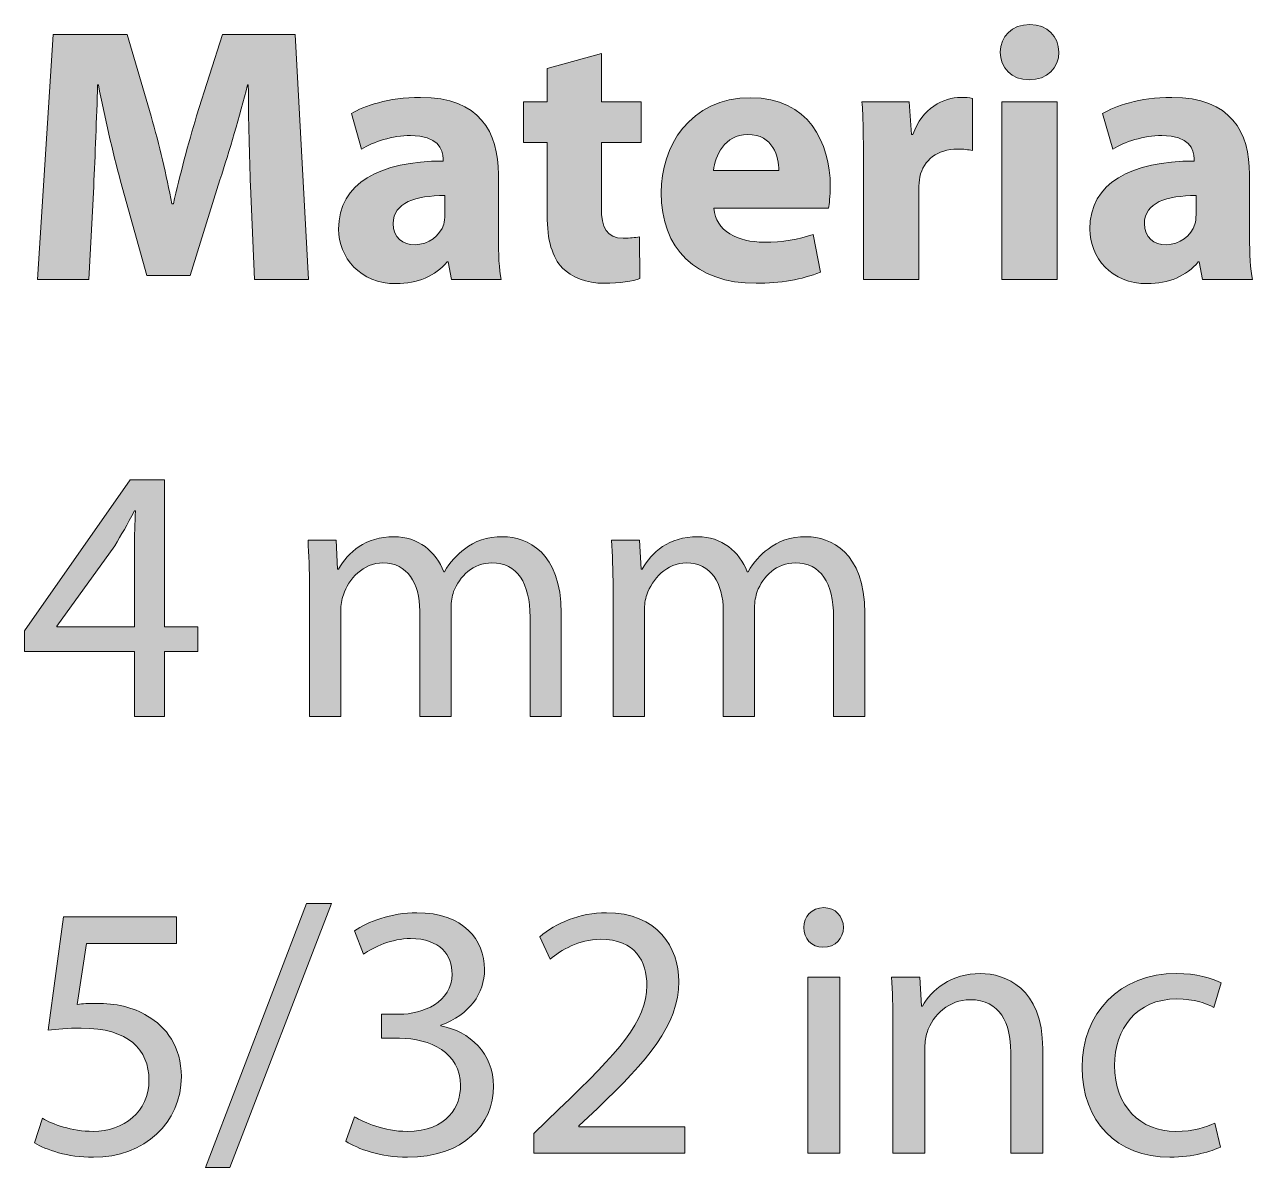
# Model space of a CAD drawing. Header units: inches. Extents: x 110 to 396, y -365 to 80.
# Drawn here: x 315.3 to 338.92, y -43.41 to -21.44 of the extents above; entities that cross this region are included whole.
import ezdxf

# ---------------------------------------------------------------- set-up
doc = ezdxf.new("R2010")
doc.units = ezdxf.units.IN
doc.header["$MEASUREMENT"] = 0
doc.layers.add('description', color=7, linetype='Continuous')

# ---------------------------------------------------------------- blocks, each defined once
blk = doc.blocks.new('block 16')
at = {"layer": 'description'}
h = blk.add_hatch(color=252, dxfattribs=at)
h.dxf.hatch_style = 2
edge = h.paths.add_edge_path()
edge.add_spline(control_points=[(335.194, -21.968), (335.194, -22.262), (334.977, -22.5), (334.62, -22.5), (334.284, -22.5), (334.067, -22.262), (334.067, -21.968), (334.067, -21.667), (334.291, -21.436), (334.634, -21.436), (334.977, -21.436), (335.187, -21.667), (335.194, -21.968)], knot_values=[0, 0, 0, 0, 1, 1, 1, 2, 2, 2, 3, 3, 3, 4, 4, 4, 4], degree=3, periodic=1)
h.paths.add_polyline_path([(334.095, -26.342), (334.095, -22.92), (335.159, -22.92), (335.159, -26.342)])
h = blk.add_hatch(color=252, dxfattribs=at)
h.dxf.hatch_style = 2
edge = h.paths.add_edge_path()
edge.add_spline(control_points=[(319.646, -24.537), (319.625, -23.97), (319.604, -23.284), (319.604, -22.598), (319.604, -22.598), (319.59, -22.598), (319.59, -22.598), (319.436, -23.2), (319.24, -23.872), (319.058, -24.425), (319.058, -24.425), (318.484, -26.265), (318.484, -26.265), (318.484, -26.265), (317.651, -26.265), (317.651, -26.265), (317.651, -26.265), (317.147, -24.446), (317.147, -24.446), (316.994, -23.886), (316.839, -23.214), (316.721, -22.598), (316.721, -22.598), (316.706, -22.598), (316.706, -22.598), (316.686, -23.235), (316.658, -23.963), (316.63, -24.55), (316.63, -24.55), (316.539, -26.342), (316.539, -26.342), (316.539, -26.342), (315.552, -26.342), (315.552, -26.342), (315.552, -26.342), (315.853, -21.625), (315.853, -21.625), (315.853, -21.625), (317.274, -21.625), (317.274, -21.625), (317.274, -21.625), (317.735, -23.2), (317.735, -23.2), (317.89, -23.746), (318.029, -24.334), (318.134, -24.886), (318.134, -24.886), (318.162, -24.886), (318.162, -24.886), (318.288, -24.34), (318.449, -23.718), (318.61, -23.193), (318.61, -23.193), (319.107, -21.625), (319.107, -21.625), (319.107, -21.625), (320.506, -21.625), (320.506, -21.625), (320.506, -21.625), (320.759, -26.342), (320.759, -26.342), (320.759, -26.342), (319.723, -26.342), (319.723, -26.342), (319.723, -26.342), (319.646, -24.537), (319.646, -24.537)], knot_values=[0, 0, 0, 0, 1, 1, 1, 2, 2, 2, 3, 3, 3, 4, 4, 4, 5, 5, 5, 6, 6, 6, 7, 7, 7, 8, 8, 8, 9, 9, 9, 10, 10, 10, 11, 11, 11, 12, 12, 12, 13, 13, 13, 14, 14, 14, 15, 15, 15, 16, 16, 16, 17, 17, 17, 18, 18, 18, 19, 19, 19, 20, 20, 20, 21, 21, 21, 22, 22, 22, 22], degree=3, periodic=1)
h = blk.add_hatch(color=252, dxfattribs=at)
h.dxf.hatch_style = 2
edge = h.paths.add_edge_path()
edge.add_spline(control_points=[(326.395, -21.996), (326.395, -21.996), (326.395, -22.92), (326.395, -22.92), (326.395, -22.92), (327.158, -22.92), (327.158, -22.92), (327.158, -22.92), (327.158, -23.704), (327.158, -23.704), (327.158, -23.704), (326.395, -23.704), (326.395, -23.704), (326.395, -23.704), (326.395, -24.942), (326.395, -24.942), (326.395, -25.355), (326.499, -25.544), (326.814, -25.544), (326.961, -25.544), (327.031, -25.537), (327.129, -25.516), (327.129, -25.516), (327.136, -26.321), (327.136, -26.321), (327.004, -26.37), (326.745, -26.412), (326.451, -26.412), (326.108, -26.412), (325.821, -26.293), (325.646, -26.118), (325.45, -25.915), (325.352, -25.586), (325.352, -25.103), (325.352, -25.103), (325.352, -23.704), (325.352, -23.704), (325.352, -23.704), (324.897, -23.704), (324.897, -23.704), (324.897, -23.704), (324.897, -22.92), (324.897, -22.92), (324.897, -22.92), (325.352, -22.92), (325.352, -22.92), (325.352, -22.92), (325.352, -22.283), (325.352, -22.283), (325.352, -22.283), (326.395, -21.996), (326.395, -21.996)], knot_values=[0, 0, 0, 0, 1, 1, 1, 2, 2, 2, 3, 3, 3, 4, 4, 4, 5, 5, 5, 6, 6, 6, 7, 7, 7, 8, 8, 8, 9, 9, 9, 10, 10, 10, 11, 11, 11, 12, 12, 12, 13, 13, 13, 14, 14, 14, 15, 15, 15, 16, 16, 16, 17, 17, 17, 17], degree=3, periodic=1)
h = blk.add_hatch(color=252, dxfattribs=at)
h.dxf.hatch_style = 2
edge = h.paths.add_edge_path()
edge.add_spline(control_points=[(324.413, -25.516), (324.413, -25.838), (324.427, -26.153), (324.469, -26.342), (324.469, -26.342), (323.511, -26.342), (323.511, -26.342), (323.511, -26.342), (323.447, -25.999), (323.447, -25.999), (323.447, -25.999), (323.426, -25.999), (323.426, -25.999), (323.203, -26.272), (322.853, -26.419), (322.447, -26.419), (321.754, -26.419), (321.341, -25.915), (321.341, -25.369), (321.341, -24.481), (322.139, -24.061), (323.349, -24.061), (323.349, -24.061), (323.349, -24.019), (323.349, -24.019), (323.349, -23.83), (323.251, -23.571), (322.726, -23.571), (322.377, -23.571), (322.006, -23.69), (321.782, -23.83), (321.782, -23.83), (321.586, -23.144), (321.586, -23.144), (321.824, -23.011), (322.293, -22.836), (322.916, -22.836), (324.056, -22.836), (324.413, -23.508), (324.413, -24.319), (324.413, -24.319), (324.413, -25.516), (324.413, -25.516)], knot_values=[0, 0, 0, 0, 1, 1, 1, 2, 2, 2, 3, 3, 3, 4, 4, 4, 5, 5, 5, 6, 6, 6, 7, 7, 7, 8, 8, 8, 9, 9, 9, 10, 10, 10, 11, 11, 11, 12, 12, 12, 13, 13, 13, 14, 14, 14, 14], degree=3, periodic=1)
edge = h.paths.add_edge_path()
edge.add_spline(control_points=[(323.384, -24.725), (322.825, -24.725), (322.391, -24.858), (322.391, -25.264), (322.391, -25.537), (322.573, -25.67), (322.81, -25.67), (323.07, -25.67), (323.293, -25.495), (323.363, -25.278), (323.378, -25.222), (323.384, -25.159), (323.384, -25.096), (323.384, -25.096), (323.384, -24.725), (323.384, -24.725)], knot_values=[0, 0, 0, 0, 1, 1, 1, 2, 2, 2, 3, 3, 3, 4, 4, 4, 5, 5, 5, 5], degree=3, periodic=1)
h = blk.add_hatch(color=252, dxfattribs=at)
h.dxf.hatch_style = 2
edge = h.paths.add_edge_path()
edge.add_spline(control_points=[(328.558, -24.97), (328.586, -25.411), (329.027, -25.621), (329.524, -25.621), (329.887, -25.621), (330.181, -25.572), (330.468, -25.474), (330.468, -25.474), (330.608, -26.195), (330.608, -26.195), (330.258, -26.342), (329.832, -26.412), (329.37, -26.412), (328.208, -26.412), (327.543, -25.74), (327.543, -24.669), (327.543, -23.802), (328.082, -22.843), (329.271, -22.843), (330.377, -22.843), (330.797, -23.704), (330.797, -24.55), (330.797, -24.732), (330.776, -24.893), (330.762, -24.97), (330.762, -24.97), (328.558, -24.97), (328.558, -24.97)], knot_values=[0, 0, 0, 0, 1, 1, 1, 2, 2, 2, 3, 3, 3, 4, 4, 4, 5, 5, 5, 6, 6, 6, 7, 7, 7, 8, 8, 8, 9, 9, 9, 9], degree=3, periodic=1)
edge = h.paths.add_edge_path()
edge.add_spline(control_points=[(329.81, -24.242), (329.81, -23.984), (329.699, -23.55), (329.209, -23.55), (328.761, -23.55), (328.579, -23.963), (328.551, -24.242), (328.551, -24.242), (329.81, -24.242), (329.81, -24.242)], knot_values=[0, 0, 0, 0, 1, 1, 1, 2, 2, 2, 3, 3, 3, 3], degree=3, periodic=1)
h = blk.add_hatch(color=252, dxfattribs=at)
h.dxf.hatch_style = 2
edge = h.paths.add_edge_path()
edge.add_spline(control_points=[(331.435, -24.047), (331.435, -23.543), (331.428, -23.214), (331.407, -22.92), (331.407, -22.92), (332.317, -22.92), (332.317, -22.92), (332.317, -22.92), (332.359, -23.55), (332.359, -23.55), (332.359, -23.55), (332.387, -23.55), (332.387, -23.55), (332.562, -23.046), (332.975, -22.836), (333.31, -22.836), (333.408, -22.836), (333.458, -22.843), (333.534, -22.857), (333.534, -22.857), (333.534, -23.858), (333.534, -23.858), (333.45, -23.844), (333.367, -23.83), (333.248, -23.83), (332.856, -23.83), (332.59, -24.04), (332.52, -24.369), (332.506, -24.438), (332.499, -24.523), (332.499, -24.606), (332.499, -24.606), (332.499, -26.342), (332.499, -26.342), (332.499, -26.342), (331.435, -26.342), (331.435, -26.342), (331.435, -26.342), (331.435, -24.047), (331.435, -24.047)], knot_values=[0, 0, 0, 0, 1, 1, 1, 2, 2, 2, 3, 3, 3, 4, 4, 4, 5, 5, 5, 6, 6, 6, 7, 7, 7, 8, 8, 8, 9, 9, 9, 10, 10, 10, 11, 11, 11, 12, 12, 12, 13, 13, 13, 13], degree=3, periodic=1)
h = blk.add_hatch(color=252, dxfattribs=at)
h.dxf.hatch_style = 2
edge = h.paths.add_edge_path()
edge.add_spline(control_points=[(338.861, -25.516), (338.861, -25.838), (338.875, -26.153), (338.917, -26.342), (338.917, -26.342), (337.959, -26.342), (337.959, -26.342), (337.959, -26.342), (337.895, -25.999), (337.895, -25.999), (337.895, -25.999), (337.875, -25.999), (337.875, -25.999), (337.651, -26.272), (337.301, -26.419), (336.895, -26.419), (336.202, -26.419), (335.789, -25.915), (335.789, -25.369), (335.789, -24.481), (336.587, -24.061), (337.797, -24.061), (337.797, -24.061), (337.797, -24.019), (337.797, -24.019), (337.797, -23.83), (337.7, -23.571), (337.174, -23.571), (336.825, -23.571), (336.454, -23.69), (336.23, -23.83), (336.23, -23.83), (336.034, -23.144), (336.034, -23.144), (336.272, -23.011), (336.741, -22.836), (337.364, -22.836), (338.504, -22.836), (338.861, -23.508), (338.861, -24.319), (338.861, -24.319), (338.861, -25.516), (338.861, -25.516)], knot_values=[0, 0, 0, 0, 1, 1, 1, 2, 2, 2, 3, 3, 3, 4, 4, 4, 5, 5, 5, 6, 6, 6, 7, 7, 7, 8, 8, 8, 9, 9, 9, 10, 10, 10, 11, 11, 11, 12, 12, 12, 13, 13, 13, 14, 14, 14, 14], degree=3, periodic=1)
edge = h.paths.add_edge_path()
edge.add_spline(control_points=[(337.832, -24.725), (337.273, -24.725), (336.839, -24.858), (336.839, -25.264), (336.839, -25.537), (337.021, -25.67), (337.259, -25.67), (337.518, -25.67), (337.742, -25.495), (337.811, -25.278), (337.826, -25.222), (337.832, -25.159), (337.832, -25.096), (337.832, -25.096), (337.832, -24.725), (337.832, -24.725)], knot_values=[0, 0, 0, 0, 1, 1, 1, 2, 2, 2, 3, 3, 3, 4, 4, 4, 5, 5, 5, 5], degree=3, periodic=1)
h = blk.add_hatch(color=252, dxfattribs=at)
h.dxf.hatch_style = 2
h.paths.add_polyline_path([(317.413, -34.742), (317.413, -33.496), (315.3, -33.496), (315.3, -33.097), (317.329, -30.193), (317.994, -30.193), (317.994, -33.02), (318.631, -33.02), (318.631, -33.496), (317.994, -33.496), (317.994, -34.742)])
edge = h.paths.add_edge_path()
edge.add_spline(control_points=[(317.413, -33.02), (317.413, -33.02), (317.413, -31.502), (317.413, -31.502), (317.413, -31.264), (317.42, -31.026), (317.434, -30.788), (317.434, -30.788), (317.413, -30.788), (317.413, -30.788), (317.274, -31.054), (317.162, -31.25), (317.035, -31.46), (317.035, -31.46), (315.923, -33.006), (315.923, -33.006), (315.923, -33.006), (315.923, -33.02), (315.923, -33.02), (315.923, -33.02), (317.413, -33.02), (317.413, -33.02)], knot_values=[0, 0, 0, 0, 1, 1, 1, 2, 2, 2, 3, 3, 3, 4, 4, 4, 5, 5, 5, 6, 6, 6, 7, 7, 7, 7], degree=3, periodic=1)
h = blk.add_hatch(color=252, dxfattribs=at)
h.dxf.hatch_style = 2
edge = h.paths.add_edge_path()
edge.add_spline(control_points=[(320.781, -32.272), (320.781, -31.915), (320.767, -31.635), (320.753, -31.355), (320.753, -31.355), (321.292, -31.355), (321.292, -31.355), (321.292, -31.355), (321.319, -31.908), (321.319, -31.908), (321.319, -31.908), (321.341, -31.908), (321.341, -31.908), (321.53, -31.586), (321.844, -31.285), (322.411, -31.285), (322.866, -31.285), (323.216, -31.565), (323.363, -31.964), (323.363, -31.964), (323.377, -31.964), (323.377, -31.964), (323.482, -31.768), (323.622, -31.628), (323.762, -31.523), (323.965, -31.369), (324.182, -31.285), (324.503, -31.285), (324.959, -31.285), (325.623, -31.579), (325.623, -32.755), (325.623, -32.755), (325.623, -34.742), (325.623, -34.742), (325.623, -34.742), (325.022, -34.742), (325.022, -34.742), (325.022, -34.742), (325.022, -32.831), (325.022, -32.831), (325.022, -32.174), (324.777, -31.789), (324.287, -31.789), (323.93, -31.789), (323.664, -32.048), (323.552, -32.342), (323.524, -32.433), (323.503, -32.538), (323.503, -32.65), (323.503, -32.65), (323.503, -34.742), (323.503, -34.742), (323.503, -34.742), (322.901, -34.742), (322.901, -34.742), (322.901, -34.742), (322.901, -32.713), (322.901, -32.713), (322.901, -32.174), (322.663, -31.789), (322.194, -31.789), (321.816, -31.789), (321.53, -32.097), (321.432, -32.405), (321.397, -32.489), (321.382, -32.601), (321.382, -32.706), (321.382, -32.706), (321.382, -34.742), (321.382, -34.742), (321.382, -34.742), (320.781, -34.742), (320.781, -34.742), (320.781, -34.742), (320.781, -32.272), (320.781, -32.272)], knot_values=[0, 0, 0, 0, 1, 1, 1, 2, 2, 2, 3, 3, 3, 4, 4, 4, 5, 5, 5, 6, 6, 6, 7, 7, 7, 8, 8, 8, 9, 9, 9, 10, 10, 10, 11, 11, 11, 12, 12, 12, 13, 13, 13, 14, 14, 14, 15, 15, 15, 16, 16, 16, 17, 17, 17, 18, 18, 18, 19, 19, 19, 20, 20, 20, 21, 21, 21, 22, 22, 22, 23, 23, 23, 24, 24, 24, 25, 25, 25, 25], degree=3, periodic=1)
h = blk.add_hatch(color=252, dxfattribs=at)
h.dxf.hatch_style = 2
edge = h.paths.add_edge_path()
edge.add_spline(control_points=[(326.619, -32.272), (326.619, -31.915), (326.605, -31.635), (326.591, -31.355), (326.591, -31.355), (327.13, -31.355), (327.13, -31.355), (327.13, -31.355), (327.158, -31.908), (327.158, -31.908), (327.158, -31.908), (327.179, -31.908), (327.179, -31.908), (327.368, -31.586), (327.683, -31.285), (328.249, -31.285), (328.704, -31.285), (329.054, -31.565), (329.201, -31.964), (329.201, -31.964), (329.215, -31.964), (329.215, -31.964), (329.32, -31.768), (329.46, -31.628), (329.6, -31.523), (329.803, -31.369), (330.02, -31.285), (330.341, -31.285), (330.797, -31.285), (331.461, -31.579), (331.461, -32.755), (331.461, -32.755), (331.461, -34.742), (331.461, -34.742), (331.461, -34.742), (330.86, -34.742), (330.86, -34.742), (330.86, -34.742), (330.86, -32.831), (330.86, -32.831), (330.86, -32.174), (330.615, -31.789), (330.125, -31.789), (329.768, -31.789), (329.502, -32.048), (329.39, -32.342), (329.362, -32.433), (329.341, -32.538), (329.341, -32.65), (329.341, -32.65), (329.341, -34.742), (329.341, -34.742), (329.341, -34.742), (328.739, -34.742), (328.739, -34.742), (328.739, -34.742), (328.739, -32.713), (328.739, -32.713), (328.739, -32.174), (328.501, -31.789), (328.033, -31.789), (327.654, -31.789), (327.368, -32.097), (327.27, -32.405), (327.235, -32.489), (327.221, -32.601), (327.221, -32.706), (327.221, -32.706), (327.221, -34.742), (327.221, -34.742), (327.221, -34.742), (326.619, -34.742), (326.619, -34.742), (326.619, -34.742), (326.619, -32.272), (326.619, -32.272)], knot_values=[0, 0, 0, 0, 1, 1, 1, 2, 2, 2, 3, 3, 3, 4, 4, 4, 5, 5, 5, 6, 6, 6, 7, 7, 7, 8, 8, 8, 9, 9, 9, 10, 10, 10, 11, 11, 11, 12, 12, 12, 13, 13, 13, 14, 14, 14, 15, 15, 15, 16, 16, 16, 17, 17, 17, 18, 18, 18, 19, 19, 19, 20, 20, 20, 21, 21, 21, 22, 22, 22, 23, 23, 23, 24, 24, 24, 25, 25, 25, 25], degree=3, periodic=1)
h = blk.add_hatch(color=252, dxfattribs=at)
h.dxf.hatch_style = 2
h.paths.add_polyline_path([(318.779, -43.415), (320.724, -38.341), (321.207, -38.341), (319.248, -43.415)])
h = blk.add_hatch(color=252, dxfattribs=at)
h.dxf.hatch_style = 2
edge = h.paths.add_edge_path()
edge.add_spline(control_points=[(331.049, -38.803), (331.049, -39.013), (330.902, -39.181), (330.657, -39.181), (330.433, -39.181), (330.286, -39.013), (330.286, -38.803), (330.286, -38.593), (330.44, -38.418), (330.671, -38.418), (330.895, -38.418), (331.049, -38.586), (331.049, -38.803)], knot_values=[0, 0, 0, 0, 1, 1, 1, 2, 2, 2, 3, 3, 3, 4, 4, 4, 4], degree=3, periodic=1)
h.paths.add_polyline_path([(330.364, -43.142), (330.364, -39.755), (330.979, -39.755), (330.979, -43.142)])
h = blk.add_hatch(color=252, dxfattribs=at)
h.dxf.hatch_style = 2
edge = h.paths.add_edge_path()
edge.add_spline(control_points=[(318.225, -39.111), (318.225, -39.111), (316.49, -39.111), (316.49, -39.111), (316.49, -39.111), (316.315, -40.28), (316.315, -40.28), (316.42, -40.266), (316.518, -40.259), (316.686, -40.259), (317.043, -40.259), (317.385, -40.329), (317.666, -40.504), (318.022, -40.7), (318.316, -41.099), (318.316, -41.665), (318.316, -42.554), (317.609, -43.219), (316.623, -43.219), (316.126, -43.219), (315.713, -43.079), (315.489, -42.939), (315.489, -42.939), (315.643, -42.47), (315.643, -42.47), (315.832, -42.582), (316.203, -42.722), (316.623, -42.722), (317.196, -42.722), (317.7, -42.344), (317.693, -41.735), (317.693, -41.148), (317.295, -40.735), (316.392, -40.735), (316.126, -40.735), (315.923, -40.756), (315.755, -40.777), (315.755, -40.777), (316.049, -38.593), (316.049, -38.593), (316.049, -38.593), (318.225, -38.593), (318.225, -38.593), (318.225, -38.593), (318.225, -39.111), (318.225, -39.111)], knot_values=[0, 0, 0, 0, 1, 1, 1, 2, 2, 2, 3, 3, 3, 4, 4, 4, 5, 5, 5, 6, 6, 6, 7, 7, 7, 8, 8, 8, 9, 9, 9, 10, 10, 10, 11, 11, 11, 12, 12, 12, 13, 13, 13, 14, 14, 14, 15, 15, 15, 15], degree=3, periodic=1)
h = blk.add_hatch(color=252, dxfattribs=at)
h.dxf.hatch_style = 2
edge = h.paths.add_edge_path()
edge.add_spline(control_points=[(321.649, -42.442), (321.824, -42.547), (322.222, -42.722), (322.656, -42.722), (323.44, -42.722), (323.692, -42.225), (323.685, -41.84), (323.678, -41.204), (323.104, -40.931), (322.509, -40.931), (322.509, -40.931), (322.167, -40.931), (322.167, -40.931), (322.167, -40.931), (322.167, -40.469), (322.167, -40.469), (322.167, -40.469), (322.509, -40.469), (322.509, -40.469), (322.957, -40.469), (323.524, -40.238), (323.524, -39.699), (323.524, -39.335), (323.293, -39.013), (322.726, -39.013), (322.363, -39.013), (322.013, -39.174), (321.817, -39.314), (321.817, -39.314), (321.649, -38.866), (321.649, -38.866), (321.893, -38.691), (322.355, -38.516), (322.845, -38.516), (323.741, -38.516), (324.147, -39.048), (324.147, -39.601), (324.147, -40.077), (323.86, -40.476), (323.307, -40.679), (323.307, -40.679), (323.307, -40.693), (323.307, -40.693), (323.867, -40.798), (324.315, -41.217), (324.322, -41.854), (324.322, -42.582), (323.748, -43.219), (322.663, -43.219), (322.152, -43.219), (321.705, -43.058), (321.481, -42.911), (321.481, -42.911), (321.649, -42.442), (321.649, -42.442)], knot_values=[0, 0, 0, 0, 1, 1, 1, 2, 2, 2, 3, 3, 3, 4, 4, 4, 5, 5, 5, 6, 6, 6, 7, 7, 7, 8, 8, 8, 9, 9, 9, 10, 10, 10, 11, 11, 11, 12, 12, 12, 13, 13, 13, 14, 14, 14, 15, 15, 15, 16, 16, 16, 17, 17, 17, 18, 18, 18, 18], degree=3, periodic=1)
h = blk.add_hatch(color=252, dxfattribs=at)
h.dxf.hatch_style = 2
edge = h.paths.add_edge_path()
edge.add_spline(control_points=[(325.093, -43.142), (325.093, -43.142), (325.093, -42.764), (325.093, -42.764), (325.093, -42.764), (325.576, -42.295), (325.576, -42.295), (326.737, -41.19), (327.269, -40.602), (327.269, -39.916), (327.269, -39.454), (327.052, -39.027), (326.373, -39.027), (325.96, -39.027), (325.618, -39.237), (325.407, -39.412), (325.407, -39.412), (325.212, -38.978), (325.212, -38.978), (325.519, -38.719), (325.974, -38.516), (326.492, -38.516), (327.472, -38.516), (327.885, -39.188), (327.885, -39.839), (327.885, -40.679), (327.276, -41.358), (326.317, -42.281), (326.317, -42.281), (325.96, -42.617), (325.96, -42.617), (325.96, -42.617), (325.96, -42.631), (325.96, -42.631), (325.96, -42.631), (327.997, -42.631), (327.997, -42.631), (327.997, -42.631), (327.997, -43.142), (327.997, -43.142), (327.997, -43.142), (325.093, -43.142), (325.093, -43.142)], knot_values=[0, 0, 0, 0, 1, 1, 1, 2, 2, 2, 3, 3, 3, 4, 4, 4, 5, 5, 5, 6, 6, 6, 7, 7, 7, 8, 8, 8, 9, 9, 9, 10, 10, 10, 11, 11, 11, 12, 12, 12, 13, 13, 13, 14, 14, 14, 14], degree=3, periodic=1)
h = blk.add_hatch(color=252, dxfattribs=at)
h.dxf.hatch_style = 2
edge = h.paths.add_edge_path()
edge.add_spline(control_points=[(332.001, -40.672), (332.001, -40.315), (331.994, -40.035), (331.973, -39.755), (331.973, -39.755), (332.519, -39.755), (332.519, -39.755), (332.519, -39.755), (332.554, -40.315), (332.554, -40.315), (332.554, -40.315), (332.568, -40.315), (332.568, -40.315), (332.736, -40), (333.128, -39.685), (333.688, -39.685), (334.157, -39.685), (334.884, -39.965), (334.884, -41.127), (334.884, -41.127), (334.884, -43.142), (334.884, -43.142), (334.884, -43.142), (334.269, -43.142), (334.269, -43.142), (334.269, -43.142), (334.269, -41.19), (334.269, -41.19), (334.269, -40.644), (334.066, -40.189), (333.485, -40.189), (333.086, -40.189), (332.771, -40.476), (332.659, -40.819), (332.631, -40.896), (332.617, -41.001), (332.617, -41.106), (332.617, -41.106), (332.617, -43.142), (332.617, -43.142), (332.617, -43.142), (332.001, -43.142), (332.001, -43.142), (332.001, -43.142), (332.001, -40.672), (332.001, -40.672)], knot_values=[0, 0, 0, 0, 1, 1, 1, 2, 2, 2, 3, 3, 3, 4, 4, 4, 5, 5, 5, 6, 6, 6, 7, 7, 7, 8, 8, 8, 9, 9, 9, 10, 10, 10, 11, 11, 11, 12, 12, 12, 13, 13, 13, 14, 14, 14, 15, 15, 15, 15], degree=3, periodic=1)
h = blk.add_hatch(color=252, dxfattribs=at)
h.dxf.hatch_style = 2
edge = h.paths.add_edge_path()
edge.add_spline(control_points=[(338.3, -43.023), (338.139, -43.1), (337.783, -43.219), (337.327, -43.219), (336.306, -43.219), (335.641, -42.526), (335.641, -41.49), (335.641, -40.448), (336.355, -39.685), (337.46, -39.685), (337.825, -39.685), (338.146, -39.776), (338.314, -39.867), (338.314, -39.867), (338.174, -40.336), (338.174, -40.336), (338.027, -40.259), (337.797, -40.175), (337.46, -40.175), (336.684, -40.175), (336.264, -40.756), (336.264, -41.455), (336.264, -42.239), (336.768, -42.722), (337.44, -42.722), (337.79, -42.722), (338.021, -42.638), (338.196, -42.561), (338.196, -42.561), (338.3, -43.023), (338.3, -43.023)], knot_values=[0, 0, 0, 0, 1, 1, 1, 2, 2, 2, 3, 3, 3, 4, 4, 4, 5, 5, 5, 6, 6, 6, 7, 7, 7, 8, 8, 8, 9, 9, 9, 10, 10, 10, 10], degree=3, periodic=1)
at = {"layer": 'description', "lineweight": 0}
for points in [[(334.095, -26.342), (334.095, -22.92), (335.159, -22.92), (335.159, -26.342), (334.095, -26.342)], [(317.413, -34.742), (317.413, -33.496), (315.3, -33.496), (315.3, -33.097), (317.329, -30.193), (317.994, -30.193), (317.994, -33.02), (318.631, -33.02), (318.631, -33.496), (317.994, -33.496), (317.994, -34.742), (317.413, -34.742)], [(318.779, -43.415), (320.724, -38.341), (321.207, -38.341), (319.248, -43.415), (318.779, -43.415)], [(330.364, -43.142), (330.364, -39.755), (330.979, -39.755), (330.979, -43.142), (330.364, -43.142)]]:
    blk.add_lwpolyline(points, dxfattribs=at)
for points, knots in [([(335.194, -21.968), (335.194, -22.262), (334.977, -22.5), (334.62, -22.5), (334.284, -22.5), (334.067, -22.262), (334.067, -21.968), (334.067, -21.667), (334.291, -21.436), (334.634, -21.436), (334.977, -21.436), (335.187, -21.667), (335.194, -21.968)], [0, 0, 0, 0, 1, 1, 1, 2, 2, 2, 3, 3, 3, 4, 4, 4, 4]), ([(319.646, -24.537), (319.625, -23.97), (319.604, -23.284), (319.604, -22.598), (319.604, -22.598), (319.59, -22.598), (319.59, -22.598), (319.436, -23.2), (319.24, -23.872), (319.058, -24.425), (319.058, -24.425), (318.484, -26.265), (318.484, -26.265), (318.484, -26.265), (317.651, -26.265), (317.651, -26.265), (317.651, -26.265), (317.147, -24.446), (317.147, -24.446), (316.994, -23.886), (316.839, -23.214), (316.721, -22.598), (316.721, -22.598), (316.706, -22.598), (316.706, -22.598), (316.686, -23.235), (316.658, -23.963), (316.63, -24.55), (316.63, -24.55), (316.539, -26.342), (316.539, -26.342), (316.539, -26.342), (315.552, -26.342), (315.552, -26.342), (315.552, -26.342), (315.853, -21.625), (315.853, -21.625), (315.853, -21.625), (317.274, -21.625), (317.274, -21.625), (317.274, -21.625), (317.735, -23.2), (317.735, -23.2), (317.89, -23.746), (318.029, -24.334), (318.134, -24.886), (318.134, -24.886), (318.162, -24.886), (318.162, -24.886), (318.288, -24.34), (318.449, -23.718), (318.61, -23.193), (318.61, -23.193), (319.107, -21.625), (319.107, -21.625), (319.107, -21.625), (320.506, -21.625), (320.506, -21.625), (320.506, -21.625), (320.759, -26.342), (320.759, -26.342), (320.759, -26.342), (319.723, -26.342), (319.723, -26.342), (319.723, -26.342), (319.646, -24.537), (319.646, -24.537)], [0, 0, 0, 0, 1, 1, 1, 2, 2, 2, 3, 3, 3, 4, 4, 4, 5, 5, 5, 6, 6, 6, 7, 7, 7, 8, 8, 8, 9, 9, 9, 10, 10, 10, 11, 11, 11, 12, 12, 12, 13, 13, 13, 14, 14, 14, 15, 15, 15, 16, 16, 16, 17, 17, 17, 18, 18, 18, 19, 19, 19, 20, 20, 20, 21, 21, 21, 22, 22, 22, 22]), ([(326.395, -21.996), (326.395, -21.996), (326.395, -22.92), (326.395, -22.92), (326.395, -22.92), (327.158, -22.92), (327.158, -22.92), (327.158, -22.92), (327.158, -23.704), (327.158, -23.704), (327.158, -23.704), (326.395, -23.704), (326.395, -23.704), (326.395, -23.704), (326.395, -24.942), (326.395, -24.942), (326.395, -25.355), (326.499, -25.544), (326.814, -25.544), (326.961, -25.544), (327.031, -25.537), (327.129, -25.516), (327.129, -25.516), (327.136, -26.321), (327.136, -26.321), (327.004, -26.37), (326.745, -26.412), (326.451, -26.412), (326.108, -26.412), (325.821, -26.293), (325.646, -26.118), (325.45, -25.915), (325.352, -25.586), (325.352, -25.103), (325.352, -25.103), (325.352, -23.704), (325.352, -23.704), (325.352, -23.704), (324.897, -23.704), (324.897, -23.704), (324.897, -23.704), (324.897, -22.92), (324.897, -22.92), (324.897, -22.92), (325.352, -22.92), (325.352, -22.92), (325.352, -22.92), (325.352, -22.283), (325.352, -22.283), (325.352, -22.283), (326.395, -21.996), (326.395, -21.996)], [0, 0, 0, 0, 1, 1, 1, 2, 2, 2, 3, 3, 3, 4, 4, 4, 5, 5, 5, 6, 6, 6, 7, 7, 7, 8, 8, 8, 9, 9, 9, 10, 10, 10, 11, 11, 11, 12, 12, 12, 13, 13, 13, 14, 14, 14, 15, 15, 15, 16, 16, 16, 17, 17, 17, 17]), ([(324.413, -25.516), (324.413, -25.838), (324.427, -26.153), (324.469, -26.342), (324.469, -26.342), (323.511, -26.342), (323.511, -26.342), (323.511, -26.342), (323.447, -25.999), (323.447, -25.999), (323.447, -25.999), (323.426, -25.999), (323.426, -25.999), (323.203, -26.272), (322.853, -26.419), (322.447, -26.419), (321.754, -26.419), (321.341, -25.915), (321.341, -25.369), (321.341, -24.481), (322.139, -24.061), (323.349, -24.061), (323.349, -24.061), (323.349, -24.019), (323.349, -24.019), (323.349, -23.83), (323.251, -23.571), (322.726, -23.571), (322.377, -23.571), (322.006, -23.69), (321.782, -23.83), (321.782, -23.83), (321.586, -23.144), (321.586, -23.144), (321.824, -23.011), (322.293, -22.836), (322.916, -22.836), (324.056, -22.836), (324.413, -23.508), (324.413, -24.319), (324.413, -24.319), (324.413, -25.516), (324.413, -25.516)], [0, 0, 0, 0, 1, 1, 1, 2, 2, 2, 3, 3, 3, 4, 4, 4, 5, 5, 5, 6, 6, 6, 7, 7, 7, 8, 8, 8, 9, 9, 9, 10, 10, 10, 11, 11, 11, 12, 12, 12, 13, 13, 13, 14, 14, 14, 14]), ([(328.558, -24.97), (328.586, -25.411), (329.027, -25.621), (329.524, -25.621), (329.887, -25.621), (330.181, -25.572), (330.468, -25.474), (330.468, -25.474), (330.608, -26.195), (330.608, -26.195), (330.258, -26.342), (329.832, -26.412), (329.37, -26.412), (328.208, -26.412), (327.543, -25.74), (327.543, -24.669), (327.543, -23.802), (328.082, -22.843), (329.271, -22.843), (330.377, -22.843), (330.797, -23.704), (330.797, -24.55), (330.797, -24.732), (330.776, -24.893), (330.762, -24.97), (330.762, -24.97), (328.558, -24.97), (328.558, -24.97)], [0, 0, 0, 0, 1, 1, 1, 2, 2, 2, 3, 3, 3, 4, 4, 4, 5, 5, 5, 6, 6, 6, 7, 7, 7, 8, 8, 8, 9, 9, 9, 9]), ([(331.435, -24.047), (331.435, -23.543), (331.428, -23.214), (331.407, -22.92), (331.407, -22.92), (332.317, -22.92), (332.317, -22.92), (332.317, -22.92), (332.359, -23.55), (332.359, -23.55), (332.359, -23.55), (332.387, -23.55), (332.387, -23.55), (332.562, -23.046), (332.975, -22.836), (333.31, -22.836), (333.408, -22.836), (333.458, -22.843), (333.534, -22.857), (333.534, -22.857), (333.534, -23.858), (333.534, -23.858), (333.45, -23.844), (333.367, -23.83), (333.248, -23.83), (332.856, -23.83), (332.59, -24.04), (332.52, -24.369), (332.506, -24.438), (332.499, -24.523), (332.499, -24.606), (332.499, -24.606), (332.499, -26.342), (332.499, -26.342), (332.499, -26.342), (331.435, -26.342), (331.435, -26.342), (331.435, -26.342), (331.435, -24.047), (331.435, -24.047)], [0, 0, 0, 0, 1, 1, 1, 2, 2, 2, 3, 3, 3, 4, 4, 4, 5, 5, 5, 6, 6, 6, 7, 7, 7, 8, 8, 8, 9, 9, 9, 10, 10, 10, 11, 11, 11, 12, 12, 12, 13, 13, 13, 13]), ([(338.861, -25.516), (338.861, -25.838), (338.875, -26.153), (338.917, -26.342), (338.917, -26.342), (337.959, -26.342), (337.959, -26.342), (337.959, -26.342), (337.895, -25.999), (337.895, -25.999), (337.895, -25.999), (337.875, -25.999), (337.875, -25.999), (337.651, -26.272), (337.301, -26.419), (336.895, -26.419), (336.202, -26.419), (335.789, -25.915), (335.789, -25.369), (335.789, -24.481), (336.587, -24.061), (337.797, -24.061), (337.797, -24.061), (337.797, -24.019), (337.797, -24.019), (337.797, -23.83), (337.7, -23.571), (337.174, -23.571), (336.825, -23.571), (336.454, -23.69), (336.23, -23.83), (336.23, -23.83), (336.034, -23.144), (336.034, -23.144), (336.272, -23.011), (336.741, -22.836), (337.364, -22.836), (338.504, -22.836), (338.861, -23.508), (338.861, -24.319), (338.861, -24.319), (338.861, -25.516), (338.861, -25.516)], [0, 0, 0, 0, 1, 1, 1, 2, 2, 2, 3, 3, 3, 4, 4, 4, 5, 5, 5, 6, 6, 6, 7, 7, 7, 8, 8, 8, 9, 9, 9, 10, 10, 10, 11, 11, 11, 12, 12, 12, 13, 13, 13, 14, 14, 14, 14]), ([(329.81, -24.242), (329.81, -23.984), (329.699, -23.55), (329.209, -23.55), (328.761, -23.55), (328.579, -23.963), (328.551, -24.242), (328.551, -24.242), (329.81, -24.242), (329.81, -24.242)], [0, 0, 0, 0, 1, 1, 1, 2, 2, 2, 3, 3, 3, 3]), ([(323.384, -24.725), (322.825, -24.725), (322.391, -24.858), (322.391, -25.264), (322.391, -25.537), (322.573, -25.67), (322.81, -25.67), (323.07, -25.67), (323.293, -25.495), (323.363, -25.278), (323.378, -25.222), (323.384, -25.159), (323.384, -25.096), (323.384, -25.096), (323.384, -24.725), (323.384, -24.725)], [0, 0, 0, 0, 1, 1, 1, 2, 2, 2, 3, 3, 3, 4, 4, 4, 5, 5, 5, 5]), ([(337.832, -24.725), (337.273, -24.725), (336.839, -24.858), (336.839, -25.264), (336.839, -25.537), (337.021, -25.67), (337.259, -25.67), (337.518, -25.67), (337.742, -25.495), (337.811, -25.278), (337.826, -25.222), (337.832, -25.159), (337.832, -25.096), (337.832, -25.096), (337.832, -24.725), (337.832, -24.725)], [0, 0, 0, 0, 1, 1, 1, 2, 2, 2, 3, 3, 3, 4, 4, 4, 5, 5, 5, 5]), ([(317.413, -33.02), (317.413, -33.02), (317.413, -31.502), (317.413, -31.502), (317.413, -31.264), (317.42, -31.026), (317.434, -30.788), (317.434, -30.788), (317.413, -30.788), (317.413, -30.788), (317.274, -31.054), (317.162, -31.25), (317.035, -31.46), (317.035, -31.46), (315.923, -33.006), (315.923, -33.006), (315.923, -33.006), (315.923, -33.02), (315.923, -33.02), (315.923, -33.02), (317.413, -33.02), (317.413, -33.02)], [0, 0, 0, 0, 1, 1, 1, 2, 2, 2, 3, 3, 3, 4, 4, 4, 5, 5, 5, 6, 6, 6, 7, 7, 7, 7]), ([(320.781, -32.272), (320.781, -31.915), (320.767, -31.635), (320.753, -31.355), (320.753, -31.355), (321.292, -31.355), (321.292, -31.355), (321.292, -31.355), (321.319, -31.908), (321.319, -31.908), (321.319, -31.908), (321.341, -31.908), (321.341, -31.908), (321.53, -31.586), (321.844, -31.285), (322.411, -31.285), (322.866, -31.285), (323.216, -31.565), (323.363, -31.964), (323.363, -31.964), (323.377, -31.964), (323.377, -31.964), (323.482, -31.768), (323.622, -31.628), (323.762, -31.523), (323.965, -31.369), (324.182, -31.285), (324.503, -31.285), (324.959, -31.285), (325.623, -31.579), (325.623, -32.755), (325.623, -32.755), (325.623, -34.742), (325.623, -34.742), (325.623, -34.742), (325.022, -34.742), (325.022, -34.742), (325.022, -34.742), (325.022, -32.831), (325.022, -32.831), (325.022, -32.174), (324.777, -31.789), (324.287, -31.789), (323.93, -31.789), (323.664, -32.048), (323.552, -32.342), (323.524, -32.433), (323.503, -32.538), (323.503, -32.65), (323.503, -32.65), (323.503, -34.742), (323.503, -34.742), (323.503, -34.742), (322.901, -34.742), (322.901, -34.742), (322.901, -34.742), (322.901, -32.713), (322.901, -32.713), (322.901, -32.174), (322.663, -31.789), (322.194, -31.789), (321.816, -31.789), (321.53, -32.097), (321.432, -32.405), (321.397, -32.489), (321.382, -32.601), (321.382, -32.706), (321.382, -32.706), (321.382, -34.742), (321.382, -34.742), (321.382, -34.742), (320.781, -34.742), (320.781, -34.742), (320.781, -34.742), (320.781, -32.272), (320.781, -32.272)], [0, 0, 0, 0, 1, 1, 1, 2, 2, 2, 3, 3, 3, 4, 4, 4, 5, 5, 5, 6, 6, 6, 7, 7, 7, 8, 8, 8, 9, 9, 9, 10, 10, 10, 11, 11, 11, 12, 12, 12, 13, 13, 13, 14, 14, 14, 15, 15, 15, 16, 16, 16, 17, 17, 17, 18, 18, 18, 19, 19, 19, 20, 20, 20, 21, 21, 21, 22, 22, 22, 23, 23, 23, 24, 24, 24, 25, 25, 25, 25]), ([(326.619, -32.272), (326.619, -31.915), (326.605, -31.635), (326.591, -31.355), (326.591, -31.355), (327.13, -31.355), (327.13, -31.355), (327.13, -31.355), (327.158, -31.908), (327.158, -31.908), (327.158, -31.908), (327.179, -31.908), (327.179, -31.908), (327.368, -31.586), (327.683, -31.285), (328.249, -31.285), (328.704, -31.285), (329.054, -31.565), (329.201, -31.964), (329.201, -31.964), (329.215, -31.964), (329.215, -31.964), (329.32, -31.768), (329.46, -31.628), (329.6, -31.523), (329.803, -31.369), (330.02, -31.285), (330.341, -31.285), (330.797, -31.285), (331.461, -31.579), (331.461, -32.755), (331.461, -32.755), (331.461, -34.742), (331.461, -34.742), (331.461, -34.742), (330.86, -34.742), (330.86, -34.742), (330.86, -34.742), (330.86, -32.831), (330.86, -32.831), (330.86, -32.174), (330.615, -31.789), (330.125, -31.789), (329.768, -31.789), (329.502, -32.048), (329.39, -32.342), (329.362, -32.433), (329.341, -32.538), (329.341, -32.65), (329.341, -32.65), (329.341, -34.742), (329.341, -34.742), (329.341, -34.742), (328.739, -34.742), (328.739, -34.742), (328.739, -34.742), (328.739, -32.713), (328.739, -32.713), (328.739, -32.174), (328.501, -31.789), (328.033, -31.789), (327.654, -31.789), (327.368, -32.097), (327.27, -32.405), (327.235, -32.489), (327.221, -32.601), (327.221, -32.706), (327.221, -32.706), (327.221, -34.742), (327.221, -34.742), (327.221, -34.742), (326.619, -34.742), (326.619, -34.742), (326.619, -34.742), (326.619, -32.272), (326.619, -32.272)], [0, 0, 0, 0, 1, 1, 1, 2, 2, 2, 3, 3, 3, 4, 4, 4, 5, 5, 5, 6, 6, 6, 7, 7, 7, 8, 8, 8, 9, 9, 9, 10, 10, 10, 11, 11, 11, 12, 12, 12, 13, 13, 13, 14, 14, 14, 15, 15, 15, 16, 16, 16, 17, 17, 17, 18, 18, 18, 19, 19, 19, 20, 20, 20, 21, 21, 21, 22, 22, 22, 23, 23, 23, 24, 24, 24, 25, 25, 25, 25]), ([(331.049, -38.803), (331.049, -39.013), (330.902, -39.181), (330.657, -39.181), (330.433, -39.181), (330.286, -39.013), (330.286, -38.803), (330.286, -38.593), (330.44, -38.418), (330.671, -38.418), (330.895, -38.418), (331.049, -38.586), (331.049, -38.803)], [0, 0, 0, 0, 1, 1, 1, 2, 2, 2, 3, 3, 3, 4, 4, 4, 4]), ([(318.225, -39.111), (318.225, -39.111), (316.49, -39.111), (316.49, -39.111), (316.49, -39.111), (316.315, -40.28), (316.315, -40.28), (316.42, -40.266), (316.518, -40.259), (316.686, -40.259), (317.043, -40.259), (317.385, -40.329), (317.666, -40.504), (318.022, -40.7), (318.316, -41.099), (318.316, -41.665), (318.316, -42.554), (317.609, -43.219), (316.623, -43.219), (316.126, -43.219), (315.713, -43.079), (315.489, -42.939), (315.489, -42.939), (315.643, -42.47), (315.643, -42.47), (315.832, -42.582), (316.203, -42.722), (316.623, -42.722), (317.196, -42.722), (317.7, -42.344), (317.693, -41.735), (317.693, -41.148), (317.295, -40.735), (316.392, -40.735), (316.126, -40.735), (315.923, -40.756), (315.755, -40.777), (315.755, -40.777), (316.049, -38.593), (316.049, -38.593), (316.049, -38.593), (318.225, -38.593), (318.225, -38.593), (318.225, -38.593), (318.225, -39.111), (318.225, -39.111)], [0, 0, 0, 0, 1, 1, 1, 2, 2, 2, 3, 3, 3, 4, 4, 4, 5, 5, 5, 6, 6, 6, 7, 7, 7, 8, 8, 8, 9, 9, 9, 10, 10, 10, 11, 11, 11, 12, 12, 12, 13, 13, 13, 14, 14, 14, 15, 15, 15, 15]), ([(321.649, -42.442), (321.824, -42.547), (322.222, -42.722), (322.656, -42.722), (323.44, -42.722), (323.692, -42.225), (323.685, -41.84), (323.678, -41.204), (323.104, -40.931), (322.509, -40.931), (322.509, -40.931), (322.167, -40.931), (322.167, -40.931), (322.167, -40.931), (322.167, -40.469), (322.167, -40.469), (322.167, -40.469), (322.509, -40.469), (322.509, -40.469), (322.957, -40.469), (323.524, -40.238), (323.524, -39.699), (323.524, -39.335), (323.293, -39.013), (322.726, -39.013), (322.363, -39.013), (322.013, -39.174), (321.817, -39.314), (321.817, -39.314), (321.649, -38.866), (321.649, -38.866), (321.893, -38.691), (322.355, -38.516), (322.845, -38.516), (323.741, -38.516), (324.147, -39.048), (324.147, -39.601), (324.147, -40.077), (323.86, -40.476), (323.307, -40.679), (323.307, -40.679), (323.307, -40.693), (323.307, -40.693), (323.867, -40.798), (324.315, -41.217), (324.322, -41.854), (324.322, -42.582), (323.748, -43.219), (322.663, -43.219), (322.152, -43.219), (321.705, -43.058), (321.481, -42.911), (321.481, -42.911), (321.649, -42.442), (321.649, -42.442)], [0, 0, 0, 0, 1, 1, 1, 2, 2, 2, 3, 3, 3, 4, 4, 4, 5, 5, 5, 6, 6, 6, 7, 7, 7, 8, 8, 8, 9, 9, 9, 10, 10, 10, 11, 11, 11, 12, 12, 12, 13, 13, 13, 14, 14, 14, 15, 15, 15, 16, 16, 16, 17, 17, 17, 18, 18, 18, 18]), ([(325.093, -43.142), (325.093, -43.142), (325.093, -42.764), (325.093, -42.764), (325.093, -42.764), (325.576, -42.295), (325.576, -42.295), (326.737, -41.19), (327.269, -40.602), (327.269, -39.916), (327.269, -39.454), (327.052, -39.027), (326.373, -39.027), (325.96, -39.027), (325.618, -39.237), (325.407, -39.412), (325.407, -39.412), (325.212, -38.978), (325.212, -38.978), (325.519, -38.719), (325.974, -38.516), (326.492, -38.516), (327.472, -38.516), (327.885, -39.188), (327.885, -39.839), (327.885, -40.679), (327.276, -41.358), (326.317, -42.281), (326.317, -42.281), (325.96, -42.617), (325.96, -42.617), (325.96, -42.617), (325.96, -42.631), (325.96, -42.631), (325.96, -42.631), (327.997, -42.631), (327.997, -42.631), (327.997, -42.631), (327.997, -43.142), (327.997, -43.142), (327.997, -43.142), (325.093, -43.142), (325.093, -43.142)], [0, 0, 0, 0, 1, 1, 1, 2, 2, 2, 3, 3, 3, 4, 4, 4, 5, 5, 5, 6, 6, 6, 7, 7, 7, 8, 8, 8, 9, 9, 9, 10, 10, 10, 11, 11, 11, 12, 12, 12, 13, 13, 13, 14, 14, 14, 14]), ([(332.001, -40.672), (332.001, -40.315), (331.994, -40.035), (331.973, -39.755), (331.973, -39.755), (332.519, -39.755), (332.519, -39.755), (332.519, -39.755), (332.554, -40.315), (332.554, -40.315), (332.554, -40.315), (332.568, -40.315), (332.568, -40.315), (332.736, -40), (333.128, -39.685), (333.688, -39.685), (334.157, -39.685), (334.884, -39.965), (334.884, -41.127), (334.884, -41.127), (334.884, -43.142), (334.884, -43.142), (334.884, -43.142), (334.269, -43.142), (334.269, -43.142), (334.269, -43.142), (334.269, -41.19), (334.269, -41.19), (334.269, -40.644), (334.066, -40.189), (333.485, -40.189), (333.086, -40.189), (332.771, -40.476), (332.659, -40.819), (332.631, -40.896), (332.617, -41.001), (332.617, -41.106), (332.617, -41.106), (332.617, -43.142), (332.617, -43.142), (332.617, -43.142), (332.001, -43.142), (332.001, -43.142), (332.001, -43.142), (332.001, -40.672), (332.001, -40.672)], [0, 0, 0, 0, 1, 1, 1, 2, 2, 2, 3, 3, 3, 4, 4, 4, 5, 5, 5, 6, 6, 6, 7, 7, 7, 8, 8, 8, 9, 9, 9, 10, 10, 10, 11, 11, 11, 12, 12, 12, 13, 13, 13, 14, 14, 14, 15, 15, 15, 15]), ([(338.3, -43.023), (338.139, -43.1), (337.783, -43.219), (337.327, -43.219), (336.306, -43.219), (335.641, -42.526), (335.641, -41.49), (335.641, -40.448), (336.355, -39.685), (337.46, -39.685), (337.825, -39.685), (338.146, -39.776), (338.314, -39.867), (338.314, -39.867), (338.174, -40.336), (338.174, -40.336), (338.027, -40.259), (337.797, -40.175), (337.46, -40.175), (336.684, -40.175), (336.264, -40.756), (336.264, -41.455), (336.264, -42.239), (336.768, -42.722), (337.44, -42.722), (337.79, -42.722), (338.021, -42.638), (338.196, -42.561), (338.196, -42.561), (338.3, -43.023), (338.3, -43.023)], [0, 0, 0, 0, 1, 1, 1, 2, 2, 2, 3, 3, 3, 4, 4, 4, 5, 5, 5, 6, 6, 6, 7, 7, 7, 8, 8, 8, 9, 9, 9, 10, 10, 10, 10])]:
    blk.add_open_spline(points, degree=3, knots=knots, dxfattribs=at)
blk = doc.blocks.new('block 15')
at = {"layer": 'description'}
blk.add_blockref('block 16', (0, 0), dxfattribs=at)

msp = doc.modelspace()

# ---------------------------------------------------------------- block references
at = {"layer": 'description'}
msp.add_blockref('block 15', (0, 0), dxfattribs=at)

doc.saveas('drawing.dxf')
